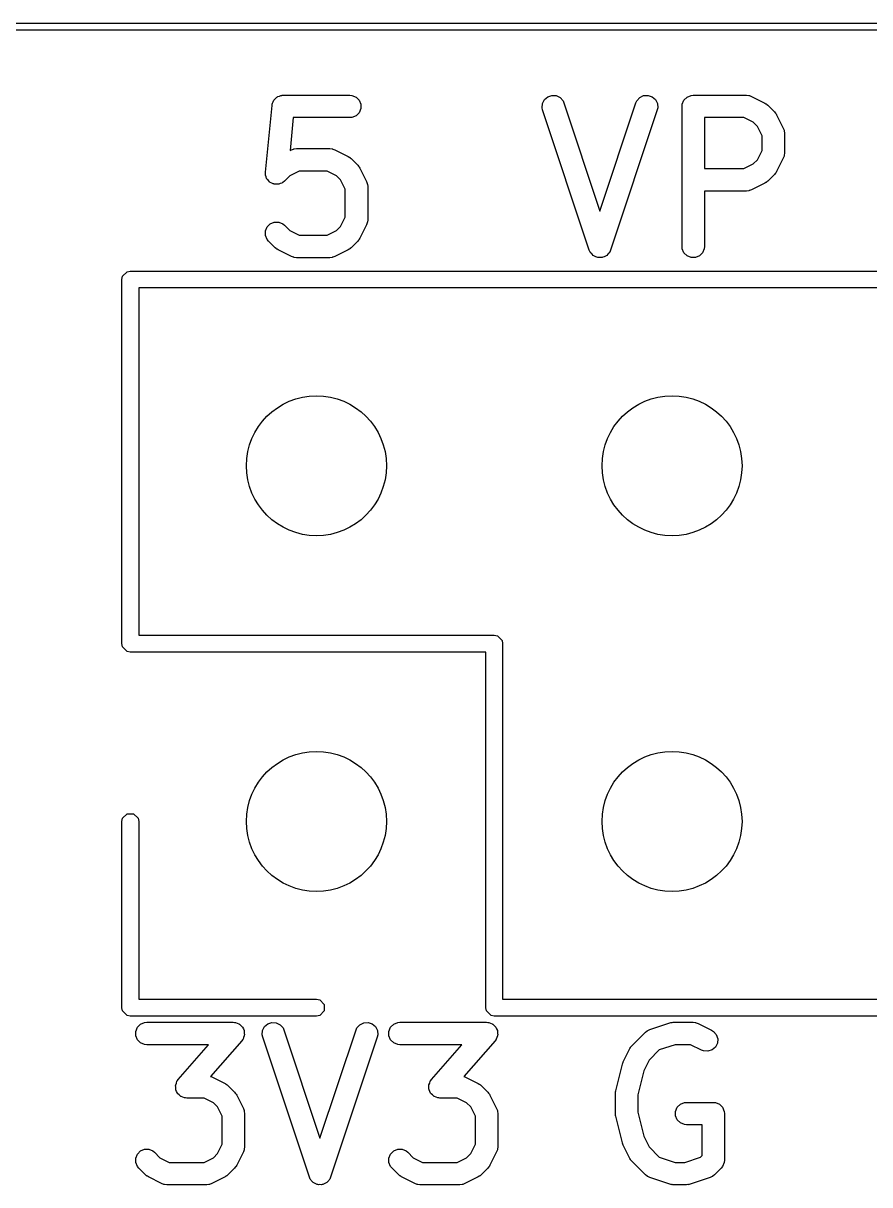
# Model space of a CAD drawing. Extents: x 89 to 178, y -115 to -57.
# Drawn here: x 143.08 to 149.13, y -65.27 to -56.97 of the extents above; entities that cross this region are included whole.
import ezdxf

# ---------------------------------------------------------------- set-up
doc = ezdxf.new("R2010")
doc.units = 0
doc.layers.add('BLACK', color=7, linetype='CONTINUOUS')

msp = doc.modelspace()

# ---------------------------------------------------------------- linework, layer by layer
at = {"layer": 'BLACK', "linetype": 'CONTINUOUS'}
for p, q in [((97.5, -56.975), (169.5, -56.975)), ((169.47582, -57.025), (97.524182, -57.025)), ((144.809683, -58.037529), (144.857302, -57.561339)), ((144.857302, -57.561339), (144.858442, -57.555651)), ((144.858442, -57.553692), (144.859202, -57.551855)), ((144.858442, -57.555651), (144.858442, -57.553692)), ((144.859202, -57.551855), (144.860384, -57.545962)), ((144.860384, -57.545962), (144.865911, -57.535657)), ((144.865911, -57.535657), (144.870387, -57.524853)), ((144.870387, -57.524853), (144.873236, -57.522003)), ((144.873236, -57.522003), (144.87514, -57.518455)), ((144.87514, -57.518455), (144.884188, -57.511051)), ((144.884188, -57.511051), (144.892459, -57.502781)), ((144.892459, -57.502781), (144.89618, -57.501239)), ((144.89618, -57.501239), (144.899298, -57.498689)), ((144.899298, -57.498689), (144.910494, -57.49531)), ((144.910494, -57.49531), (144.921298, -57.490836)), ((144.921298, -57.490836), (144.927276, -57.490247)), ((144.927276, -57.490247), (144.929183, -57.489672)), ((144.929183, -57.489672), (144.931135, -57.489867)), ((144.931135, -57.489867), (144.936905, -57.489299)), ((144.936905, -57.489299), (145.413095, -57.489299)), ((145.413095, -57.489299), (145.428702, -57.490836)), ((145.428702, -57.490836), (145.457541, -57.502781)), ((145.457541, -57.502781), (145.479613, -57.524853)), ((145.479613, -57.524853), (145.491558, -57.553692)), ((145.491558, -57.553692), (145.491558, -57.584906)), ((146.787295, -57.579305), (146.789507, -57.548169)), ((146.789507, -57.548169), (146.803467, -57.52025)), ((146.803467, -57.52025), (146.827049, -57.499798)), ((146.827049, -57.499798), (146.856661, -57.489927)), ((146.856661, -57.489927), (146.887797, -57.492139)), ((146.887797, -57.492139), (146.915716, -57.506099)), ((146.915716, -57.506099), (146.936168, -57.529681)), ((146.936168, -57.529681), (146.942562, -57.544001)), ((146.942562, -57.544001), (147.2, -58.316315)), ((147.2, -58.316315), (147.457438, -57.544001)), ((147.457438, -57.544001), (147.463832, -57.529681)), ((147.463832, -57.529681), (147.484283, -57.506099)), ((147.484283, -57.506099), (147.512202, -57.49214)), ((147.512202, -57.49214), (147.543339, -57.489928)), ((147.543339, -57.489928), (147.572951, -57.499798)), ((147.572951, -57.499798), (147.596533, -57.52025)), ((147.596533, -57.52025), (147.610492, -57.548169)), ((147.610492, -57.548169), (147.612705, -57.579305)), ((147.786667, -57.569299), (147.788204, -57.553692)), ((147.788204, -57.553692), (147.800149, -57.524853)), ((147.800149, -57.524853), (147.822221, -57.502781)), ((147.822221, -57.502781), (147.85106, -57.490836)), ((147.85106, -57.490836), (147.866667, -57.489299)), ((147.866667, -57.489299), (148.247619, -57.489299)), ((148.247619, -57.489299), (148.263226, -57.490836)), ((148.263226, -57.490836), (148.265882, -57.491936)), ((148.265882, -57.491936), (148.268749, -57.49214)), ((148.268749, -57.49214), (148.283396, -57.497745)), ((148.283396, -57.497745), (148.378634, -57.545364)), ((148.378634, -57.545364), (148.385348, -57.54959)), ((148.385348, -57.54959), (148.387303, -57.5504)), ((148.387303, -57.5504), (148.389502, -57.552205)), ((148.389502, -57.552205), (148.391906, -57.553718)), ((148.391906, -57.553718), (148.393288, -57.555312)), ((148.393288, -57.555312), (148.399426, -57.560349)), ((148.399426, -57.560349), (148.447044, -57.607968)), ((145.457541, -57.635817), (145.428702, -57.647762)), ((145.479613, -57.613745), (145.457541, -57.635817)), ((145.491558, -57.584906), (145.479613, -57.613745)), ((146.790772, -57.594597), (146.787295, -57.579305)), ((147.124105, -58.594597), (146.790772, -57.594597)), ((147.609228, -57.594598), (147.275895, -58.594597)), ((147.612705, -57.579305), (147.609228, -57.594598)), ((147.786667, -58.569299), (147.786667, -57.569299)), ((148.447044, -57.607968), (148.452078, -57.614102)), ((148.452078, -57.614102), (148.453676, -57.615488)), ((148.453676, -57.615488), (148.455191, -57.617896)), ((148.455191, -57.617896), (148.456993, -57.620091)), ((148.456993, -57.620091), (148.4578, -57.622041)), ((148.4578, -57.622041), (148.46203, -57.62876)), ((148.46203, -57.62876), (148.509649, -57.723998)), ((145.009304, -57.649299), (144.985837, -57.883961)), ((145.413095, -57.649299), (145.009304, -57.649299)), ((145.428702, -57.647762), (145.413095, -57.649299)), ((148.228734, -57.649299), (147.946667, -57.649299)), ((147.946667, -57.649299), (147.946667, -58.013108)), ((148.295466, -57.682665), (148.228734, -57.649299)), ((148.324728, -57.711926), (148.295466, -57.682665)), ((148.358095, -57.77866), (148.324728, -57.711926)), ((148.509649, -57.723998), (148.515254, -57.738644)), ((148.358095, -57.883747), (148.358095, -57.77866)), ((148.515254, -57.738644), (148.515457, -57.741511)), ((148.515457, -57.741511), (148.516558, -57.744168)), ((148.516558, -57.744168), (148.518095, -57.759775)), ((148.518095, -57.759775), (148.518095, -57.902632)), ((144.985837, -57.883961), (144.996366, -57.878697)), ((144.996366, -57.878697), (145.011012, -57.873092)), ((145.011012, -57.873092), (145.013879, -57.872888)), ((145.013879, -57.872888), (145.016536, -57.871788)), ((145.016536, -57.871788), (145.032143, -57.870251)), ((145.032143, -57.870251), (145.270238, -57.870251)), ((145.270238, -57.870251), (145.285845, -57.871788)), ((145.285845, -57.871788), (145.288501, -57.872888)), ((145.288501, -57.872888), (145.291368, -57.873092)), ((145.291368, -57.873092), (145.306015, -57.878697)), ((145.306015, -57.878697), (145.401253, -57.926316)), ((148.324728, -57.95048), (148.358095, -57.883747)), ((145.401253, -57.926316), (145.407967, -57.930542)), ((145.407967, -57.930542), (145.409922, -57.931352)), ((145.409922, -57.931352), (145.412121, -57.933157)), ((145.412121, -57.933157), (145.414525, -57.93467)), ((145.414525, -57.93467), (145.415907, -57.936264)), ((145.415907, -57.936264), (145.422045, -57.941301)), ((145.422045, -57.941301), (145.469663, -57.98892)), ((148.295466, -57.979741), (148.324728, -57.95048)), ((148.509649, -57.938409), (148.46203, -58.033647)), ((148.515254, -57.923763), (148.509649, -57.938409)), ((148.515457, -57.920895), (148.515254, -57.923763)), ((148.516558, -57.918239), (148.515457, -57.920895)), ((148.518095, -57.902632), (148.516558, -57.918239)), ((144.809659, -58.053211), (144.809683, -58.037529)), ((144.810823, -58.057068), (144.809659, -58.053211)), ((144.810823, -58.061096), (144.810823, -58.057068)), ((145.051028, -58.030251), (144.984294, -58.063617)), ((145.251353, -58.030251), (145.051028, -58.030251)), ((145.318085, -58.063617), (145.251353, -58.030251)), ((145.469663, -57.98892), (145.474697, -57.995054)), ((145.474697, -57.995054), (145.476295, -57.99644)), ((145.476295, -57.99644), (145.47781, -57.998848)), ((145.47781, -57.998848), (145.479612, -58.001043)), ((145.479612, -58.001043), (145.480419, -58.002993)), ((145.480419, -58.002993), (145.484649, -58.009712)), ((145.484649, -58.009712), (145.532268, -58.10495)), ((147.946667, -58.013108), (148.228734, -58.013108)), ((148.228734, -58.013108), (148.295466, -57.979741)), ((148.447044, -58.054439), (148.399426, -58.102058)), ((148.452078, -58.048304), (148.447044, -58.054439)), ((148.453676, -58.046919), (148.452078, -58.048304)), ((148.455191, -58.04451), (148.453676, -58.046919)), ((148.456993, -58.042316), (148.455191, -58.04451)), ((148.4578, -58.040365), (148.456993, -58.042316)), ((148.46203, -58.033647), (148.4578, -58.040365)), ((144.815297, -58.071899), (144.810823, -58.061096)), ((144.818676, -58.083096), (144.815297, -58.071899)), ((144.821226, -58.086213), (144.818676, -58.083096)), ((144.822768, -58.089935), (144.821226, -58.086213)), ((144.831038, -58.098205), (144.822768, -58.089935)), ((144.838442, -58.107254), (144.831038, -58.098205)), ((144.84199, -58.109157), (144.838442, -58.107254)), ((144.84484, -58.112007), (144.84199, -58.109157)), ((144.855644, -58.116482), (144.84484, -58.112007)), ((144.865949, -58.12201), (144.855644, -58.116482)), ((144.869958, -58.12241), (144.865949, -58.12201)), ((144.873679, -58.123952), (144.869958, -58.12241)), ((144.885368, -58.123952), (144.873679, -58.123952)), ((144.897008, -58.125116), (144.885368, -58.123952)), ((144.900866, -58.123952), (144.897008, -58.125116)), ((144.904893, -58.123952), (144.900866, -58.123952)), ((144.915696, -58.119477), (144.904893, -58.123952)), ((144.926893, -58.116099), (144.915696, -58.119477)), ((144.93001, -58.113548), (144.926893, -58.116099)), ((144.933732, -58.112007), (144.93001, -58.113548)), ((144.945855, -58.102058), (144.933732, -58.112007)), ((144.984294, -58.063617), (144.945855, -58.102058)), ((145.347347, -58.092878), (145.318085, -58.063617)), ((145.380714, -58.159612), (145.347347, -58.092878)), ((145.532268, -58.10495), (145.537873, -58.119596)), ((145.537873, -58.119596), (145.538076, -58.122463)), ((145.538076, -58.122463), (145.539177, -58.12512)), ((145.539177, -58.12512), (145.540714, -58.140727)), ((145.540714, -58.140727), (145.540714, -58.378822)), ((148.378634, -58.117043), (148.283396, -58.164662)), ((148.385348, -58.112816), (148.378634, -58.117043)), ((148.387303, -58.112007), (148.385348, -58.112816)), ((148.389502, -58.110201), (148.387303, -58.112007)), ((148.391906, -58.108689), (148.389502, -58.110201)), ((148.393288, -58.107094), (148.391906, -58.108689)), ((148.399426, -58.102058), (148.393288, -58.107094)), ((145.380714, -58.359937), (145.380714, -58.159612)), ((148.247619, -58.173108), (147.946667, -58.173108)), ((147.946667, -58.173108), (147.946667, -58.569299)), ((148.263226, -58.171571), (148.247619, -58.173108)), ((148.265882, -58.17047), (148.263226, -58.171571)), ((148.268749, -58.170267), (148.265882, -58.17047)), ((148.283396, -58.164662), (148.268749, -58.170267)), ((145.347346, -58.426671), (145.380714, -58.359937)), ((145.540714, -58.378822), (145.539177, -58.394429)), ((144.810822, -58.489666), (144.810823, -58.458452)), ((144.810823, -58.458452), (144.822769, -58.429613)), ((144.822769, -58.429613), (144.844841, -58.407542)), ((144.844841, -58.407542), (144.87368, -58.395596)), ((144.87368, -58.395596), (144.904894, -58.395597)), ((144.904894, -58.395597), (144.933733, -58.407543)), ((144.933733, -58.407543), (144.945855, -58.417492)), ((144.945855, -58.417492), (144.984294, -58.455932)), ((144.984294, -58.455932), (145.051028, -58.489299)), ((145.251353, -58.489299), (145.318086, -58.455932)), ((145.318086, -58.455932), (145.347346, -58.426671)), ((145.532268, -58.414599), (145.484649, -58.509837)), ((145.537873, -58.399953), (145.532268, -58.414599)), ((145.538076, -58.397085), (145.537873, -58.399953)), ((145.539177, -58.394429), (145.538076, -58.397085)), ((144.822768, -58.518505), (144.810822, -58.489666)), ((144.832717, -58.530628), (144.822768, -58.518505)), ((144.880336, -58.578248), (144.832717, -58.530628)), ((145.051028, -58.489299), (145.251353, -58.489299)), ((145.469664, -58.530628), (145.422045, -58.578248)), ((145.474697, -58.524494), (145.469664, -58.530628)), ((145.476295, -58.523109), (145.474697, -58.524494)), ((145.47781, -58.520701), (145.476295, -58.523109)), ((145.479613, -58.518505), (145.47781, -58.520701)), ((145.480421, -58.516553), (145.479613, -58.518505)), ((145.484649, -58.509837), (145.480421, -58.516553)), ((144.886471, -58.583283), (144.880336, -58.578248)), ((144.887856, -58.58488), (144.886471, -58.583283)), ((144.89026, -58.586393), (144.887856, -58.58488)), ((144.892458, -58.588197), (144.89026, -58.586393)), ((144.89441, -58.589005), (144.892458, -58.588197)), ((144.901128, -58.593234), (144.89441, -58.589005)), ((144.996366, -58.640853), (144.901128, -58.593234)), ((145.401253, -58.593234), (145.306015, -58.640853)), ((145.40797, -58.589005), (145.401253, -58.593234)), ((145.409923, -58.588197), (145.40797, -58.589005)), ((145.41212, -58.586393), (145.409923, -58.588197)), ((145.414525, -58.58488), (145.41212, -58.586393)), ((145.415909, -58.583283), (145.414525, -58.58488)), ((145.422045, -58.578248), (145.415909, -58.583283)), ((147.130499, -58.608917), (147.124105, -58.594597)), ((147.134243, -58.613234), (147.130499, -58.608917)), ((147.1368, -58.618348), (147.134243, -58.613234)), ((147.144375, -58.624918), (147.1368, -58.618348)), ((147.15095, -58.632499), (147.144375, -58.624918)), ((147.156066, -58.635056), (147.15095, -58.632499)), ((147.160382, -58.6388), (147.156066, -58.635056)), ((147.169894, -58.64197), (147.160382, -58.6388)), ((147.239618, -58.6388), (147.230108, -58.641969)), ((147.243934, -58.635056), (147.239618, -58.6388)), ((147.249049, -58.632499), (147.243934, -58.635056)), ((147.255621, -58.62492), (147.249049, -58.632499)), ((147.2632, -58.618348), (147.255621, -58.62492)), ((147.265756, -58.613234), (147.2632, -58.618348)), ((147.269501, -58.608917), (147.265756, -58.613234)), ((147.275895, -58.594597), (147.269501, -58.608917)), ((147.788204, -58.584906), (147.786667, -58.569299)), ((147.800149, -58.613745), (147.788204, -58.584906)), ((147.822221, -58.635817), (147.800149, -58.613745)), ((147.85106, -58.647762), (147.822221, -58.635817)), ((147.911113, -58.635817), (147.882274, -58.647762)), ((147.933185, -58.613745), (147.911113, -58.635817)), ((147.94513, -58.584906), (147.933185, -58.613745)), ((147.946667, -58.569299), (147.94513, -58.584906)), ((145.011012, -58.646458), (144.996366, -58.640853)), ((145.013879, -58.646661), (145.011012, -58.646458)), ((145.016536, -58.647762), (145.013879, -58.646661)), ((145.032143, -58.649299), (145.016536, -58.647762)), ((145.270238, -58.649299), (145.032143, -58.649299)), ((145.285845, -58.647762), (145.270238, -58.649299)), ((145.288501, -58.646661), (145.285845, -58.647762)), ((145.291368, -58.646458), (145.288501, -58.646661)), ((145.306015, -58.640853), (145.291368, -58.646458)), ((147.178869, -58.646458), (147.169894, -58.64197)), ((147.18457, -58.646863), (147.178869, -58.646458)), ((147.189994, -58.648671), (147.18457, -58.646863)), ((147.200006, -58.647959), (147.189994, -58.648671)), ((147.210006, -58.64867), (147.200006, -58.647959)), ((147.215423, -58.646864), (147.210006, -58.64867)), ((147.22113, -58.646459), (147.215423, -58.646864)), ((147.230108, -58.641969), (147.22113, -58.646459)), ((147.882274, -58.647762), (147.85106, -58.647762)), ((143.785, -58.805), (143.789567, -58.782039)), ((143.785, -61.405), (143.785, -58.805)), ((143.789567, -58.782039), (143.822039, -58.749567)), ((143.822039, -58.749567), (143.845, -58.745)), ((143.845, -58.745), (156.544202, -58.745)), ((143.905, -58.865), (143.905, -61.345)), ((156.544125, -58.865), (143.905, -58.865)), ((143.905, -61.345), (146.445, -61.345)), ((146.445, -61.345), (146.467961, -61.349567)), ((146.467961, -61.349567), (146.500433, -61.382039)), ((143.789567, -61.427961), (143.785, -61.405)), ((143.822039, -61.460433), (143.789567, -61.427961)), ((143.845, -61.465), (143.822039, -61.460433)), ((146.500433, -61.382039), (146.505, -61.405)), ((146.505, -61.405), (146.505, -63.945)), ((146.385, -61.465), (143.845, -61.465)), ((146.385, -64.005), (146.385, -61.465)), ((143.789567, -62.652039), (143.822039, -62.619567)), ((143.822039, -62.619567), (143.867961, -62.619567)), ((143.867961, -62.619567), (143.900433, -62.652039)), ((143.785, -62.675), (143.789567, -62.652039)), ((143.785, -64.005), (143.785, -62.675)), ((143.900433, -62.652039), (143.905, -62.675)), ((143.905, -62.675), (143.905, -63.945)), ((143.905, -63.945), (145.175, -63.945)), ((145.175, -63.945), (145.197961, -63.949567)), ((146.505, -63.945), (156.540869, -63.945)), ((143.789567, -64.027961), (143.785, -64.005)), ((143.822039, -64.060433), (143.789567, -64.027961)), ((145.197961, -63.949567), (145.230433, -63.982039)), ((145.230433, -64.027961), (145.197961, -64.060433)), ((145.230433, -63.982039), (145.230433, -64.027961)), ((146.389567, -64.027961), (146.385, -64.005)), ((146.422039, -64.060433), (146.389567, -64.027961)), ((143.845, -64.065), (143.822039, -64.060433)), ((145.175, -64.065), (143.845, -64.065)), ((143.917459, -64.122781), (143.946298, -64.110836)), ((143.946298, -64.110836), (143.961905, -64.109299)), ((143.961905, -64.109299), (144.580952, -64.109299)), ((144.580952, -64.109299), (144.5892, -64.110111)), ((144.5892, -64.110111), (144.591305, -64.109971)), ((144.591305, -64.109971), (144.592754, -64.110461)), ((144.592754, -64.110461), (144.596559, -64.110836)), ((144.596559, -64.110836), (144.608561, -64.115807)), ((144.827049, -64.119798), (144.856661, -64.109927)), ((144.856661, -64.109927), (144.887797, -64.112139)), ((144.887797, -64.112139), (144.915716, -64.126099)), ((145.197961, -64.060433), (145.175, -64.065)), ((145.484283, -64.126099), (145.512202, -64.11214)), ((145.512202, -64.11214), (145.543339, -64.109928)), ((145.543339, -64.109928), (145.572951, -64.119798)), ((145.726983, -64.122781), (145.755822, -64.110836)), ((145.755822, -64.110836), (145.771429, -64.109299)), ((145.771429, -64.109299), (146.390476, -64.109299)), ((146.390476, -64.109299), (146.398724, -64.110111)), ((146.398724, -64.110111), (146.400829, -64.109971)), ((146.400829, -64.109971), (146.402278, -64.110461)), ((146.402278, -64.110461), (146.406083, -64.110836)), ((146.406083, -64.110836), (146.418085, -64.115807)), ((146.445, -64.065), (146.422039, -64.060433)), ((156.540792, -64.065), (146.445, -64.065)), ((147.555654, -64.161023), (147.69851, -64.113404)), ((147.69851, -64.113404), (147.706252, -64.111643)), ((147.706252, -64.111643), (147.708202, -64.110836)), ((147.708202, -64.110836), (147.711028, -64.110557)), ((147.711028, -64.110557), (147.713802, -64.109927)), ((147.713802, -64.109927), (147.71591, -64.110076)), ((147.71591, -64.110076), (147.723809, -64.109299)), ((147.723809, -64.109299), (147.866666, -64.109299)), ((147.866666, -64.109299), (147.882273, -64.110836)), ((147.882273, -64.110836), (147.884929, -64.111936)), ((147.884929, -64.111936), (147.887796, -64.11214)), ((147.887796, -64.11214), (147.902443, -64.117745)), ((143.883442, -64.173692), (143.895387, -64.144853)), ((143.883442, -64.204906), (143.883442, -64.173692)), ((143.895387, -64.144853), (143.917459, -64.122781)), ((144.608561, -64.115807), (144.620875, -64.119972)), ((144.620875, -64.119972), (144.622905, -64.121748)), ((144.622905, -64.121748), (144.625398, -64.122781)), ((144.625398, -64.122781), (144.634588, -64.131971)), ((144.634588, -64.131971), (144.644366, -64.140527)), ((144.644366, -64.140527), (144.645561, -64.142944)), ((144.645561, -64.142944), (144.64747, -64.144853)), ((144.64747, -64.144853), (144.652443, -64.15686)), ((144.652443, -64.15686), (144.658203, -64.168507)), ((144.658203, -64.168507), (144.658382, -64.171199)), ((144.658382, -64.171199), (144.659415, -64.173692)), ((144.659415, -64.173692), (144.659415, -64.186681)), ((144.659415, -64.186681), (144.66028, -64.199652)), ((144.787295, -64.199305), (144.789507, -64.168169)), ((144.789507, -64.168169), (144.803467, -64.14025)), ((144.803467, -64.14025), (144.827049, -64.119798)), ((144.915716, -64.126099), (144.936168, -64.149681)), ((144.936168, -64.149681), (144.942562, -64.164001)), ((144.942562, -64.164001), (145.2, -64.936315)), ((145.2, -64.936315), (145.457438, -64.164001)), ((145.457438, -64.164001), (145.463832, -64.149681)), ((145.463832, -64.149681), (145.484283, -64.126099)), ((145.572951, -64.119798), (145.596533, -64.14025)), ((145.596533, -64.14025), (145.610492, -64.168169)), ((145.610492, -64.168169), (145.612705, -64.199305)), ((145.692966, -64.173692), (145.704911, -64.144853)), ((145.692966, -64.204906), (145.692966, -64.173692)), ((145.704911, -64.144853), (145.726983, -64.122781)), ((146.418085, -64.115807), (146.430399, -64.119972)), ((146.430399, -64.119972), (146.432429, -64.121748)), ((146.432429, -64.121748), (146.434922, -64.122781)), ((146.434922, -64.122781), (146.444112, -64.131971)), ((146.444112, -64.131971), (146.45389, -64.140527)), ((146.45389, -64.140527), (146.455085, -64.142944)), ((146.455085, -64.142944), (146.456994, -64.144853)), ((146.456994, -64.144853), (146.461967, -64.15686)), ((146.461967, -64.15686), (146.467727, -64.168507)), ((146.467727, -64.168507), (146.467906, -64.171199)), ((146.467906, -64.171199), (146.468939, -64.173692)), ((146.468939, -64.173692), (146.468939, -64.186681)), ((146.468939, -64.186681), (146.469804, -64.199652)), ((147.429145, -64.275587), (147.524384, -64.180349)), ((147.524384, -64.180349), (147.536506, -64.1704)), ((147.536506, -64.1704), (147.539163, -64.169299)), ((147.539163, -64.169299), (147.541334, -64.167417)), ((147.541334, -64.167417), (147.555654, -64.161023)), ((147.902443, -64.117745), (147.997681, -64.165364)), ((147.997681, -64.165364), (148.010953, -64.173718)), ((148.010953, -64.173718), (148.031405, -64.197299)), ((148.031405, -64.197299), (148.041276, -64.226912)), ((143.895387, -64.233745), (143.883442, -64.204906)), ((143.917459, -64.255817), (143.895387, -64.233745)), ((143.946298, -64.267762), (143.917459, -64.255817)), ((143.961905, -64.269299), (143.946298, -64.267762)), ((144.404651, -64.269299), (143.961905, -64.269299)), ((144.187413, -64.517571), (144.404651, -64.269299)), ((144.641158, -64.241979), (144.418968, -64.495909)), ((144.645979, -64.235235), (144.641158, -64.241979)), ((144.64747, -64.233745), (144.645979, -64.235235)), ((144.648055, -64.232332), (144.64747, -64.233745)), ((144.650279, -64.229222), (144.648055, -64.232332)), ((144.654443, -64.216908), (144.650279, -64.229222)), ((144.659415, -64.204906), (144.654443, -64.216908)), ((144.66028, -64.199652), (144.659415, -64.202209)), ((144.659415, -64.202209), (144.659415, -64.204906)), ((144.790772, -64.214597), (144.787295, -64.199305)), ((145.124105, -65.214597), (144.790772, -64.214597)), ((145.609228, -64.214598), (145.275895, -65.214597)), ((145.612705, -64.199305), (145.609228, -64.214598)), ((145.704911, -64.233745), (145.692966, -64.204906)), ((145.726983, -64.255817), (145.704911, -64.233745)), ((145.755822, -64.267762), (145.726983, -64.255817)), ((145.771429, -64.269299), (145.755822, -64.267762)), ((146.214175, -64.269299), (145.771429, -64.269299)), ((145.996937, -64.517571), (146.214175, -64.269299)), ((146.450682, -64.241979), (146.228492, -64.495909)), ((146.455503, -64.235235), (146.450682, -64.241979)), ((146.456994, -64.233745), (146.455503, -64.235235)), ((146.457579, -64.232332), (146.456994, -64.233745)), ((146.459803, -64.229222), (146.457579, -64.232332)), ((146.463967, -64.216908), (146.459803, -64.229222)), ((146.468939, -64.204906), (146.463967, -64.216908)), ((146.469804, -64.199652), (146.468939, -64.202209)), ((146.468939, -64.202209), (146.468939, -64.204906)), ((147.424108, -64.281724), (147.429145, -64.275587)), ((147.736792, -64.269299), (147.624166, -64.30684)), ((147.847781, -64.269299), (147.736792, -64.269299)), ((147.926127, -64.308472), (147.847781, -64.269299)), ((148.039063, -64.258048), (148.025103, -64.285967)), ((148.041276, -64.226912), (148.039063, -64.258048)), ((147.366541, -64.391617), (147.41416, -64.296379)), ((147.41416, -64.296379), (147.418386, -64.289664)), ((147.418386, -64.289664), (147.419196, -64.28771)), ((147.419196, -64.28771), (147.421001, -64.28551)), ((147.421001, -64.28551), (147.422514, -64.283107)), ((147.422514, -64.283107), (147.424108, -64.281724)), ((147.624166, -64.30684), (147.551461, -64.379546)), ((147.940773, -64.314077), (147.926127, -64.308472)), ((147.97191, -64.31629), (147.940773, -64.314077)), ((148.001522, -64.306419), (147.97191, -64.31629)), ((148.025103, -64.285967), (148.001522, -64.306419)), ((147.312865, -64.598467), (147.360484, -64.407991)), ((147.360484, -64.407991), (147.360895, -64.40684)), ((147.360895, -64.40684), (147.360936, -64.406264)), ((147.360936, -64.406264), (147.36342, -64.399771)), ((147.36342, -64.399771), (147.36576, -64.393223)), ((147.36576, -64.393223), (147.366104, -64.392758)), ((147.366104, -64.392758), (147.366541, -64.391617)), ((147.551461, -64.379546), (147.513576, -64.455317)), ((144.178292, -64.530328), (144.180515, -64.527217)), ((144.180515, -64.527217), (144.181101, -64.525805)), ((144.181101, -64.525805), (144.182591, -64.524314)), ((144.182591, -64.524314), (144.187413, -64.517571)), ((144.418968, -64.495909), (144.426253, -64.498697)), ((144.426253, -64.498697), (144.521491, -64.546316)), ((145.987816, -64.530328), (145.990039, -64.527217)), ((145.990039, -64.527217), (145.990625, -64.525805)), ((145.990625, -64.525805), (145.992115, -64.524314)), ((145.992115, -64.524314), (145.996937, -64.517571)), ((146.228492, -64.495909), (146.235777, -64.498697)), ((146.235777, -64.498697), (146.331015, -64.546316)), ((147.513576, -64.455317), (147.470476, -64.627717)), ((144.168291, -64.559898), (144.169156, -64.55734)), ((144.169156, -64.572868), (144.168291, -64.559898)), ((144.169156, -64.554644), (144.174127, -64.542641)), ((144.169156, -64.55734), (144.169156, -64.554644)), ((144.169156, -64.585858), (144.169156, -64.572868)), ((144.170188, -64.58835), (144.169156, -64.585858)), ((144.170368, -64.591043), (144.170188, -64.58835)), ((144.176127, -64.602689), (144.170368, -64.591043)), ((144.174127, -64.542641), (144.178292, -64.530328)), ((144.181101, -64.614697), (144.176127, -64.602689)), ((144.521491, -64.546316), (144.528205, -64.550542)), ((144.528205, -64.550542), (144.53016, -64.551352)), ((144.53016, -64.551352), (144.532359, -64.553157)), ((144.532359, -64.553157), (144.534763, -64.55467)), ((144.534763, -64.55467), (144.536145, -64.556264)), ((144.536145, -64.556264), (144.542283, -64.561301)), ((144.542283, -64.561301), (144.589901, -64.60892)), ((144.589901, -64.60892), (144.594935, -64.615054)), ((145.977815, -64.559898), (145.97868, -64.55734)), ((145.97868, -64.572868), (145.977815, -64.559898)), ((145.97868, -64.554644), (145.983651, -64.542641)), ((145.97868, -64.55734), (145.97868, -64.554644)), ((145.97868, -64.585858), (145.97868, -64.572868)), ((145.979712, -64.58835), (145.97868, -64.585858)), ((145.979892, -64.591043), (145.979712, -64.58835)), ((145.985651, -64.602689), (145.979892, -64.591043)), ((145.983651, -64.542641), (145.987816, -64.530328)), ((145.990625, -64.614697), (145.985651, -64.602689)), ((146.331015, -64.546316), (146.337729, -64.550542)), ((146.337729, -64.550542), (146.339684, -64.551352)), ((146.339684, -64.551352), (146.341883, -64.553157)), ((146.341883, -64.553157), (146.344287, -64.55467)), ((146.344287, -64.55467), (146.345669, -64.556264)), ((146.345669, -64.556264), (146.351807, -64.561301)), ((146.351807, -64.561301), (146.399425, -64.60892)), ((146.399425, -64.60892), (146.404459, -64.615054)), ((147.31057, -64.613981), (147.311434, -64.608136)), ((147.311434, -64.608136), (147.312013, -64.602263)), ((147.312013, -64.602263), (147.312464, -64.601172)), ((147.312464, -64.601172), (147.312865, -64.598467)), ((144.183009, -64.616605), (144.181101, -64.614697)), ((144.184205, -64.619023), (144.183009, -64.616605)), ((144.193982, -64.627578), (144.184205, -64.619023)), ((144.203173, -64.636769), (144.193982, -64.627578)), ((144.205665, -64.637801), (144.203173, -64.636769)), ((144.207696, -64.639578), (144.205665, -64.637801)), ((144.220009, -64.643742), (144.207696, -64.639578)), ((144.232012, -64.648714), (144.220009, -64.643742)), ((144.235816, -64.649088), (144.232012, -64.648714)), ((144.237266, -64.649579), (144.235816, -64.649088)), ((144.23937, -64.649438), (144.237266, -64.649579)), ((144.247619, -64.650251), (144.23937, -64.649438)), ((144.371591, -64.650251), (144.247619, -64.650251)), ((144.438323, -64.683617), (144.371591, -64.650251)), ((144.467585, -64.712878), (144.438323, -64.683617)), ((144.594935, -64.615054), (144.596533, -64.61644)), ((144.596533, -64.61644), (144.598048, -64.618848)), ((144.598048, -64.618848), (144.59985, -64.621043)), ((144.59985, -64.621043), (144.600657, -64.622993)), ((144.600657, -64.622993), (144.604887, -64.629712)), ((144.604887, -64.629712), (144.652506, -64.72495)), ((145.992533, -64.616605), (145.990625, -64.614697)), ((145.993729, -64.619023), (145.992533, -64.616605)), ((146.003506, -64.627578), (145.993729, -64.619023)), ((146.012697, -64.636769), (146.003506, -64.627578)), ((146.015189, -64.637801), (146.012697, -64.636769)), ((146.01722, -64.639578), (146.015189, -64.637801)), ((146.029533, -64.643742), (146.01722, -64.639578)), ((146.041536, -64.648714), (146.029533, -64.643742)), ((146.04534, -64.649088), (146.041536, -64.648714)), ((146.04679, -64.649579), (146.04534, -64.649088)), ((146.048894, -64.649438), (146.04679, -64.649579)), ((146.057143, -64.650251), (146.048894, -64.649438)), ((146.181115, -64.650251), (146.057143, -64.650251)), ((146.247847, -64.683617), (146.181115, -64.650251)), ((146.277109, -64.712878), (146.247847, -64.683617)), ((146.404459, -64.615054), (146.406057, -64.61644)), ((146.406057, -64.61644), (146.407572, -64.618848)), ((146.407572, -64.618848), (146.409374, -64.621043)), ((146.409374, -64.621043), (146.410181, -64.622993)), ((146.410181, -64.622993), (146.414411, -64.629712)), ((146.414411, -64.629712), (146.46203, -64.72495)), ((147.310476, -64.61787), (147.310743, -64.615149)), ((147.310476, -64.760727), (147.310476, -64.61787)), ((147.310743, -64.615149), (147.31057, -64.613981)), ((147.470476, -64.627717), (147.470476, -64.75088)), ((147.752529, -64.716281), (147.774601, -64.694209)), ((147.774601, -64.694209), (147.80344, -64.682264)), ((147.80344, -64.682264), (147.819047, -64.680727)), ((147.819047, -64.680727), (148.009523, -64.680727)), ((148.009523, -64.680727), (148.02513, -64.682264)), ((148.02513, -64.682264), (148.053969, -64.694209)), ((148.053969, -64.694209), (148.076041, -64.716281)), ((144.500952, -64.779612), (144.467585, -64.712878)), ((144.652506, -64.72495), (144.658111, -64.739596)), ((144.658111, -64.739596), (144.658314, -64.742463)), ((144.658314, -64.742463), (144.659415, -64.74512)), ((144.659415, -64.74512), (144.660952, -64.760727)), ((144.660952, -64.760727), (144.660952, -64.998822)), ((146.310476, -64.779612), (146.277109, -64.712878)), ((146.46203, -64.72495), (146.467635, -64.739596)), ((146.467635, -64.739596), (146.467838, -64.742463)), ((146.467838, -64.742463), (146.468939, -64.74512)), ((146.468939, -64.74512), (146.470476, -64.760727)), ((146.470476, -64.760727), (146.470476, -64.998822)), ((147.310743, -64.763447), (147.310476, -64.760727)), ((147.31057, -64.764616), (147.310743, -64.763447)), ((147.311434, -64.77046), (147.31057, -64.764616)), ((147.312013, -64.776334), (147.311434, -64.77046)), ((147.312464, -64.777424), (147.312013, -64.776334)), ((147.312865, -64.78013), (147.312464, -64.777424)), ((147.470476, -64.75088), (147.513576, -64.92328)), ((147.740584, -64.74512), (147.752529, -64.716281)), ((147.740584, -64.776334), (147.740584, -64.74512)), ((147.752529, -64.805173), (147.740584, -64.776334)), ((148.076041, -64.716281), (148.087986, -64.74512)), ((148.087986, -64.74512), (148.089523, -64.760727)), ((148.089523, -64.760727), (148.089523, -65.09406)), ((144.500952, -64.979937), (144.500952, -64.779612)), ((146.310476, -64.979937), (146.310476, -64.779612)), ((147.360484, -64.970606), (147.312865, -64.78013)), ((147.774601, -64.827245), (147.752529, -64.805173)), ((147.80344, -64.83919), (147.774601, -64.827245)), ((147.819047, -64.840727), (147.80344, -64.83919)), ((147.929523, -64.840727), (147.819047, -64.840727)), ((147.929523, -65.060923), (147.929523, -64.840727)), ((147.513576, -64.92328), (147.551462, -64.999052)), ((143.91746, -65.027542), (143.946299, -65.015596)), ((143.946299, -65.015596), (143.977513, -65.015597)), ((143.977513, -65.015597), (144.006352, -65.027543)), ((144.467584, -65.046671), (144.500952, -64.979937)), ((144.658111, -65.019953), (144.652506, -65.034599)), ((144.658314, -65.017085), (144.658111, -65.019953)), ((144.659415, -65.014429), (144.658314, -65.017085)), ((144.660952, -64.998822), (144.659415, -65.014429)), ((145.726984, -65.027542), (145.755823, -65.015596)), ((145.755823, -65.015596), (145.787037, -65.015597)), ((145.787037, -65.015597), (145.815876, -65.027543)), ((146.277108, -65.046671), (146.310476, -64.979937)), ((146.467635, -65.019953), (146.46203, -65.034599)), ((146.467838, -65.017085), (146.467635, -65.019953)), ((146.468939, -65.014429), (146.467838, -65.017085)), ((146.470476, -64.998822), (146.468939, -65.014429)), ((147.360895, -64.971756), (147.360484, -64.970606)), ((147.360936, -64.972333), (147.360895, -64.971756)), ((147.36342, -64.978825), (147.360936, -64.972333)), ((147.36576, -64.985374), (147.36342, -64.978825)), ((147.366104, -64.985838), (147.36576, -64.985374)), ((147.366541, -64.98698), (147.366104, -64.985838)), ((147.41416, -65.082218), (147.366541, -64.98698)), ((147.551462, -64.999052), (147.624166, -65.071757)), ((143.883441, -65.109666), (143.883442, -65.078452)), ((143.895387, -65.138505), (143.883441, -65.109666)), ((143.883442, -65.078452), (143.895388, -65.049613)), ((143.895388, -65.049613), (143.91746, -65.027542)), ((144.006352, -65.027543), (144.018474, -65.037492)), ((144.018474, -65.037492), (144.056913, -65.075932)), ((144.056913, -65.075932), (144.123647, -65.109299)), ((144.123647, -65.109299), (144.371591, -65.109299)), ((144.371591, -65.109299), (144.438324, -65.075932)), ((144.438324, -65.075932), (144.467584, -65.046671)), ((144.652506, -65.034599), (144.604887, -65.129837)), ((145.692965, -65.109666), (145.692966, -65.078452)), ((145.704911, -65.138505), (145.692965, -65.109666)), ((145.692966, -65.078452), (145.704912, -65.049613)), ((145.704912, -65.049613), (145.726984, -65.027542)), ((145.815876, -65.027543), (145.827998, -65.037492)), ((145.827998, -65.037492), (145.866437, -65.075932)), ((145.866437, -65.075932), (145.933171, -65.109299)), ((145.933171, -65.109299), (146.181115, -65.109299)), ((146.181115, -65.109299), (146.247848, -65.075932)), ((146.247848, -65.075932), (146.277108, -65.046671)), ((146.46203, -65.034599), (146.414411, -65.129837)), ((147.418386, -65.088932), (147.41416, -65.082218)), ((147.419196, -65.090887), (147.418386, -65.088932)), ((147.421, -65.093086), (147.419196, -65.090887)), ((147.422514, -65.09549), (147.421, -65.093086)), ((147.424109, -65.096874), (147.422514, -65.09549)), ((147.429145, -65.103009), (147.424109, -65.096874)), ((147.524383, -65.198249), (147.429145, -65.103009)), ((147.624166, -65.071757), (147.736792, -65.109299)), ((147.736792, -65.109299), (147.806064, -65.109299)), ((147.806064, -65.109299), (147.91869, -65.071756)), ((147.91869, -65.071756), (147.929523, -65.060923)), ((148.087986, -65.109667), (148.076041, -65.138506)), ((148.089523, -65.09406), (148.087986, -65.109667)), ((143.905336, -65.150628), (143.895387, -65.138505)), ((143.952955, -65.198248), (143.905336, -65.150628)), ((144.589902, -65.150628), (144.542283, -65.198248)), ((144.594935, -65.144494), (144.589902, -65.150628)), ((144.596533, -65.143109), (144.594935, -65.144494)), ((144.598048, -65.140701), (144.596533, -65.143109)), ((144.599851, -65.138505), (144.598048, -65.140701)), ((144.600659, -65.136553), (144.599851, -65.138505)), ((144.604887, -65.129837), (144.600659, -65.136553)), ((145.71486, -65.150628), (145.704911, -65.138505)), ((145.762479, -65.198248), (145.71486, -65.150628)), ((146.399426, -65.150628), (146.351807, -65.198248)), ((146.404459, -65.144494), (146.399426, -65.150628)), ((146.406057, -65.143109), (146.404459, -65.144494)), ((146.407572, -65.140701), (146.406057, -65.143109)), ((146.409375, -65.138505), (146.407572, -65.140701)), ((146.410183, -65.136553), (146.409375, -65.138505)), ((146.414411, -65.129837), (146.410183, -65.136553)), ((148.066092, -65.150628), (148.018473, -65.198248)), ((148.076036, -65.13851), (148.066092, -65.150628)), ((148.076041, -65.138506), (148.076036, -65.13851)), ((143.95909, -65.203283), (143.952955, -65.198248)), ((143.960475, -65.20488), (143.95909, -65.203283)), ((143.962879, -65.206393), (143.960475, -65.20488)), ((143.965077, -65.208197), (143.962879, -65.206393)), ((143.967029, -65.209005), (143.965077, -65.208197)), ((143.973747, -65.213234), (143.967029, -65.209005)), ((144.068985, -65.260853), (143.973747, -65.213234)), ((144.083631, -65.266458), (144.068985, -65.260853)), ((144.086498, -65.266661), (144.083631, -65.266458)), ((144.089155, -65.267762), (144.086498, -65.266661)), ((144.104762, -65.269299), (144.089155, -65.267762)), ((144.390476, -65.269299), (144.104762, -65.269299)), ((144.406083, -65.267762), (144.390476, -65.269299)), ((144.408739, -65.266661), (144.406083, -65.267762)), ((144.411606, -65.266458), (144.408739, -65.266661)), ((144.426253, -65.260853), (144.411606, -65.266458)), ((144.521491, -65.213234), (144.426253, -65.260853)), ((144.528208, -65.209005), (144.521491, -65.213234)), ((144.530161, -65.208197), (144.528208, -65.209005)), ((144.532358, -65.206393), (144.530161, -65.208197)), ((144.534763, -65.20488), (144.532358, -65.206393)), ((144.536147, -65.203283), (144.534763, -65.20488)), ((144.542283, -65.198248), (144.536147, -65.203283)), ((145.130499, -65.228917), (145.124105, -65.214597)), ((145.134243, -65.233234), (145.130499, -65.228917)), ((145.1368, -65.238348), (145.134243, -65.233234)), ((145.144375, -65.244918), (145.1368, -65.238348)), ((145.15095, -65.252499), (145.144375, -65.244918)), ((145.156066, -65.255056), (145.15095, -65.252499)), ((145.160382, -65.2588), (145.156066, -65.255056)), ((145.169894, -65.26197), (145.160382, -65.2588)), ((145.178869, -65.266458), (145.169894, -65.26197)), ((145.18457, -65.266863), (145.178869, -65.266458)), ((145.189994, -65.268671), (145.18457, -65.266863)), ((145.200006, -65.267959), (145.189994, -65.268671)), ((145.210006, -65.26867), (145.200006, -65.267959)), ((145.215423, -65.266864), (145.210006, -65.26867)), ((145.22113, -65.266459), (145.215423, -65.266864)), ((145.230108, -65.261969), (145.22113, -65.266459)), ((145.239618, -65.2588), (145.230108, -65.261969)), ((145.243934, -65.255056), (145.239618, -65.2588)), ((145.249049, -65.252499), (145.243934, -65.255056)), ((145.255621, -65.24492), (145.249049, -65.252499)), ((145.2632, -65.238348), (145.255621, -65.24492)), ((145.265756, -65.233234), (145.2632, -65.238348)), ((145.269501, -65.228917), (145.265756, -65.233234)), ((145.275895, -65.214597), (145.269501, -65.228917)), ((145.768614, -65.203283), (145.762479, -65.198248)), ((145.769999, -65.20488), (145.768614, -65.203283)), ((145.772403, -65.206393), (145.769999, -65.20488)), ((145.774601, -65.208197), (145.772403, -65.206393)), ((145.776553, -65.209005), (145.774601, -65.208197)), ((145.783271, -65.213234), (145.776553, -65.209005)), ((145.878509, -65.260853), (145.783271, -65.213234)), ((145.893155, -65.266458), (145.878509, -65.260853)), ((145.896022, -65.266661), (145.893155, -65.266458)), ((145.898679, -65.267762), (145.896022, -65.266661)), ((145.914286, -65.269299), (145.898679, -65.267762)), ((146.2, -65.269299), (145.914286, -65.269299)), ((146.215607, -65.267762), (146.2, -65.269299)), ((146.218263, -65.266661), (146.215607, -65.267762)), ((146.22113, -65.266458), (146.218263, -65.266661)), ((146.235777, -65.260853), (146.22113, -65.266458)), ((146.331015, -65.213234), (146.235777, -65.260853)), ((146.337732, -65.209005), (146.331015, -65.213234)), ((146.339685, -65.208197), (146.337732, -65.209005)), ((146.341882, -65.206393), (146.339685, -65.208197)), ((146.344287, -65.20488), (146.341882, -65.206393)), ((146.345671, -65.203283), (146.344287, -65.20488)), ((146.351807, -65.198248), (146.345671, -65.203283)), ((147.536506, -65.208198), (147.524383, -65.198249)), ((147.539164, -65.209299), (147.536506, -65.208198)), ((147.541334, -65.211181), (147.539164, -65.209299)), ((147.555654, -65.217575), (147.541334, -65.211181)), ((147.69851, -65.265194), (147.555654, -65.217575)), ((147.706252, -65.266954), (147.69851, -65.265194)), ((147.708202, -65.267762), (147.706252, -65.266954)), ((147.711028, -65.26804), (147.708202, -65.267762)), ((147.713802, -65.268671), (147.711028, -65.26804)), ((147.71591, -65.268521), (147.713802, -65.268671)), ((147.723809, -65.269299), (147.71591, -65.268521)), ((147.819047, -65.269299), (147.723809, -65.269299)), ((147.826944, -65.268521), (147.819047, -65.269299)), ((147.829053, -65.268671), (147.826944, -65.268521)), ((147.831825, -65.26804), (147.829053, -65.268671)), ((147.834654, -65.267762), (147.831825, -65.26804)), ((147.836605, -65.266953), (147.834654, -65.267762)), ((147.844345, -65.265194), (147.836605, -65.266953)), ((147.987202, -65.217575), (147.844345, -65.265194)), ((148.001522, -65.211181), (147.987202, -65.217575)), ((148.003693, -65.209297), (148.001522, -65.211181)), ((148.006351, -65.208197), (148.003693, -65.209297)), ((148.018473, -65.198248), (148.006351, -65.208197))]:
    msp.add_line(p, q, dxfattribs=at)
at = {"layer": 'BLACK'}
for centre in [(145.175, -60.135), (145.175, -60.135), (145.175, -60.135), (147.715, -60.135), (147.715, -60.135), (147.715, -60.135), (145.175, -62.675), (145.175, -62.675), (145.175, -62.675), (147.715, -62.675), (147.715, -62.675), (147.715, -62.675)]:
    msp.add_circle(centre, 0.5, dxfattribs=at)

doc.saveas('drawing.dxf')
